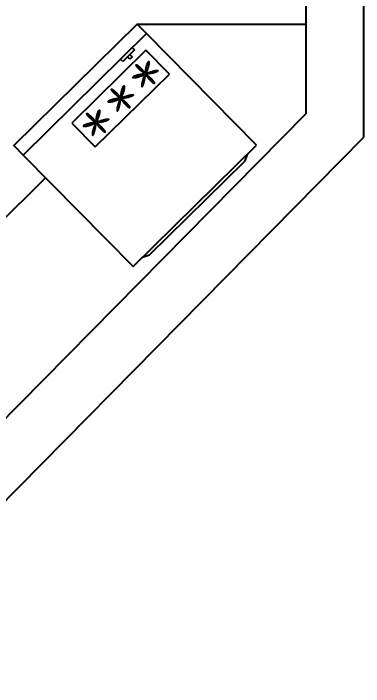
# Model space of a CAD drawing. Extents: x -357449 to -117302, y 127569 to 244935.
# Drawn here: x -337351 to -336139, y 171290 to 173622 of the extents above; entities that cross this region are included whole.
import ezdxf

# ---------------------------------------------------------------- set-up
doc = ezdxf.new("R2010")
doc.units = 0
doc.header["$MEASUREMENT"] = 0
doc.layers.get('0').update_dxf_attribs({"linetype": 'CONTINUOUS'})
doc.layers.get('DEFPOINTS').update_dxf_attribs({"linetype": 'CONTINUOUS'})
doc.layers.add('1', color=8, linetype='CONTINUOUS')
doc.layers.add('WALL', color=1, linetype='CONTINUOUS')
doc.layers.add('AXIS', color=3, linetype='CONTINUOUS', lineweight=9)
doc.styles.add('DIM_FONT', font='SIMPLEX.shx', dxfattribs={"width": 0.8})
doc.dimstyles.new('DIMN-200', dxfattribs={"dimtxt": 300, "dimasz": 1, "dimexe": 250, "dimexo": 0, "dimgap": 150, "dimtad": 1, "dimdec": 0, "dimdsep": 46, "dimtxsty": 'DIM_FONT', "dimblk": '_DIMX', "dimcen": 2.5, "dimclrd": 256, "dimclre": 256, "dimclrt": 4, "dimadec": 0, "dimazin": 0, "dimtfac": 1, "dimtdec": 0, "dimtix": 1, "dimtmove": 2, "dimatfit": 3, "dimldrblk": '_DIMX', "dimfxl": 0, "dimtolj": 1, "dimtzin": 0, "dimarcsym": 0})

# ---------------------------------------------------------------- blocks, each defined once
blk = doc.blocks.new('_DIMX')
blk.add_line((-150, 0), (150, 0))
at = {"const_width": 50}
blk.add_lwpolyline([(-70, -70), (70, 70)], dxfattribs=at)
blk = doc.blocks.new('*D843')
at = {"linetype": 'ByBlock'}
for p, q in [((-327270.3, 220512.9), (-329147.4, 218608)), ((-329041.4, 218714.2), (-315972, 205835.5)), ((-314199.5, 207632.8), (-316076.5, 205728))]:
    blk.add_line(p, q, dxfattribs=at)
at = {"layer": 'DEFPOINTS', "color": 0, "linetype": 'ByBlock'}
for p in [(-327270.3, 220512.9), (-314199.5, 207632.8), (-315971.3, 205834.8)]:
    blk.add_point(p, dxfattribs=at)
at = {"linetype": 'ByBlock'}
for p, rotation in [((-329042.1, 218714.9), 135.4212849045239), ((-315971.3, 205834.8), 315.4212849045239)]:
    blk.add_blockref('_DIMX', p, dxfattribs=dict(at, rotation=rotation))
at = {"color": 4, "linetype": 'ByBlock', "insert": (-322313.7, 212470.7), "char_height": 250, "attachment_point": 5, "rotation": 315.4213, "style": 'DIM_FONT'}
blk.add_mtext('\\A1;18351', dxfattribs=at)
blk = doc.blocks.new('A$C6F5F30C6')
for p, q in [((0, 553.8), (0, 11.5)), ((600, 553.8), (0, 553.8)), ((473.1, 542.3), (473.1, 553.8)), ((530.8, 542.3), (473.1, 542.3)), ((496.2, 530.8), (496.2, 542.3)), ((507.7, 542.3), (507.7, 530.8)), ((530.8, 553.8), (530.8, 542.3)), ((600, 11.5), (600, 553.8)), ((557.8, 514), (197.8, 514)), ((197.8, 514), (197.8, 398.4)), ((507.7, 530.8), (496.2, 530.8)), ((557.8, 398.4), (557.8, 514)), ((197.8, 398.4), (557.8, 398.4)), ((0, 11.5), (600, 11.5)), ((46.2, 11.5), (69.2, 0)), ((553.8, 11.5), (530.8, 0)), ((69.2, 0), (530.8, 0))]:
    blk.add_line(p, q)
blk.add_lwpolyline([(600, 600), (0, 600), (0, 553.8), (600, 553.8), (600, 600)])
for points in [[(258.3, 456.5), (258.3, 456.2), (258.2, 455.9), (258.1, 455.5), (258, 454.9), (257.9, 454.2), (257.7, 453.5), (257.6, 452.6), (257.4, 451.8), (257.3, 450.8), (257.1, 449.9), (256.9, 448.9), (256.8, 447.9), (256.6, 446.9), (256.5, 446), (256.4, 445), (256.3, 444.1), (256.1, 443.1), (256, 442.2), (256, 441.3), (255.9, 440.4), (255.8, 439.5), (255.7, 438.6), (255.7, 437.7), (255.6, 436.8), (255.6, 436), (255.5, 435.1), (255.5, 434.3), (255.5, 433.4), (255.4, 432.6), (255.4, 431.8), (255.4, 431), (255.4, 430.2), (255.4, 429.4), (255.4, 428.7), (255.4, 427.9), (255.5, 427.2), (255.5, 426.4), (255.5, 425.7), (255.5, 425), (255.6, 424.4), (255.6, 423.7), (255.7, 423), (255.7, 422.4), (255.8, 421.8), (255.8, 421.2), (255.9, 420.6), (256, 420), (256, 419.4), (256.1, 418.9), (256.2, 418.4), (256.3, 417.9), (256.4, 417.4), (256.4, 416.9), (256.5, 416.5), (256.6, 416), (256.7, 415.6), (256.8, 415.2), (256.9, 414.9), (257, 414.5), (257.1, 414.2), (257.2, 413.8), (257.3, 413.6), (257.4, 413.3), (257.5, 413), (257.6, 412.8), (257.7, 412.6), (257.8, 412.4), (257.9, 412.2), (258, 412.1), (258.1, 412), (258.2, 411.9), (258.3, 411.8), (258.4, 411.7), (258.5, 411.7), (258.6, 411.6), (258.7, 411.6), (258.8, 411.7), (258.9, 411.7), (259, 411.8), (259.1, 411.8), (259.2, 411.9), (259.3, 412), (259.4, 412.2), (259.4, 412.3), (259.5, 412.5), (259.6, 412.7), (259.7, 412.9), (259.8, 413.1), (259.9, 413.3), (260, 413.6), (260.1, 413.8), (260.1, 414.1), (260.2, 414.4), (260.3, 414.7), (260.4, 415.1), (260.4, 415.4), (260.5, 415.7), (260.6, 416.1), (260.7, 416.5), (260.7, 416.9), (260.8, 417.3), (260.8, 417.7), (260.9, 418.1), (261, 418.6), (261, 419), (261.1, 419.5), (261.1, 419.9), (261.2, 420.4), (261.2, 420.9), (261.2, 421.4), (261.3, 421.9), (261.3, 422.5), (261.3, 423), (261.4, 423.5), (261.4, 424.1), (261.4, 424.6), (261.4, 425.2), (261.4, 425.8), (261.4, 426.3), (261.5, 426.9), (261.5, 427.5), (261.5, 428.1), (261.5, 428.7), (261.4, 429.3), (261.4, 429.9), (261.4, 430.6), (261.4, 431.2), (261.4, 431.8), (261.3, 432.4), (261.3, 433.1), (261.3, 433.7), (261.2, 434.4), (261.2, 435), (261.1, 435.7), (261.1, 436.3), (261, 437), (261, 437.6), (260.9, 438.3), (260.8, 438.9), (260.8, 439.6), (260.7, 440.3), (260.6, 440.9), (260.6, 441.6), (260.5, 442.3), (260.4, 443), (260.3, 443.6), (260.2, 444.3), (260.1, 445), (260, 445.7), (259.9, 446.3), (259.8, 447), (259.7, 447.7), (259.6, 448.4), (259.5, 449), (259.4, 449.7), (259.3, 450.4), (259.2, 451.1), (259.1, 451.7), (259, 452.4), (258.9, 453), (258.9, 453.5), (258.8, 454.1), (258.7, 454.5), (258.6, 454.9), (258.6, 455.3), (258.5, 455.6), (258.5, 455.8), (258.5, 456), (258.4, 456.2), (258.4, 456.4), (257.5, 462.6), (257.4, 462.9), (257.3, 463.6), (257.2, 464.2), (257.1, 464.9), (257, 465.6), (256.9, 466.3), (256.8, 467), (256.7, 467.6), (256.6, 468.3), (256.6, 469), (256.5, 469.7), (256.4, 470.3), (256.3, 471), (256.2, 471.7), (256.1, 472.4), (256.1, 473), (256, 473.7), (255.9, 474.4), (255.9, 475), (255.8, 475.7), (255.7, 476.3), (255.7, 477), (255.6, 477.6), (255.6, 478.3), (255.5, 478.9), (255.5, 479.6), (255.5, 480.2), (255.4, 480.9), (255.4, 481.5), (255.4, 482.1), (255.4, 482.7), (255.3, 483.4), (255.3, 484), (255.3, 484.6), (255.3, 485.2), (255.3, 485.8), (255.3, 486.4), (255.3, 487), (255.3, 487.5), (255.3, 488.1), (255.4, 488.7), (255.4, 489.2), (255.4, 489.8), (255.4, 490.3), (255.5, 490.8), (255.5, 491.4), (255.5, 491.9), (255.6, 492.4), (255.6, 492.9), (255.7, 493.4), (255.7, 493.8), (255.8, 494.3), (255.8, 494.7), (255.9, 495.2), (255.9, 495.6), (256, 496), (256, 496.4), (256.1, 496.8), (256.2, 497.2), (256.2, 497.6), (256.3, 497.9), (256.4, 498.2), (256.5, 498.6), (256.5, 498.9), (256.6, 499.2), (256.7, 499.5), (256.8, 499.7), (256.9, 500), (257, 500.2), (257, 500.4), (257.1, 500.6), (257.2, 500.8), (257.3, 501), (257.4, 501.1), (257.5, 501.2), (257.6, 501.4), (257.7, 501.5), (257.8, 501.5), (257.9, 501.6), (258, 501.6), (258.1, 501.6), (258.2, 501.6), (258.3, 501.6), (258.4, 501.6), (258.5, 501.5), (258.6, 501.4), (258.7, 501.3), (258.8, 501.2), (258.9, 501.1), (259, 500.9), (259.1, 500.7), (259.2, 500.5), (259.3, 500.3), (259.4, 500), (259.5, 499.7), (259.6, 499.5), (259.7, 499.1), (259.8, 498.8), (259.9, 498.4), (260, 498.1), (260.1, 497.7), (260.2, 497.3), (260.2, 496.8), (260.3, 496.4), (260.4, 495.9), (260.5, 495.4), (260.6, 494.9), (260.7, 494.4), (260.7, 493.9), (260.8, 493.3), (260.9, 492.7), (260.9, 492.1), (261, 491.5), (261, 490.9), (261.1, 490.3), (261.1, 489.6), (261.2, 488.9), (261.2, 488.3), (261.3, 487.6), (261.3, 486.9), (261.3, 486.1), (261.3, 485.4), (261.3, 484.6), (261.4, 483.9), (261.4, 483.1), (261.4, 482.3), (261.3, 481.5), (261.3, 480.7), (261.3, 479.9), (261.3, 479), (261.2, 478.2), (261.2, 477.3), (261.2, 476.5), (261.1, 475.6), (261, 474.7), (261, 473.8), (260.9, 472.9), (260.8, 472), (260.7, 471.1), (260.6, 470.1), (260.5, 469.2), (260.4, 468.3), (260.3, 467.3), (260.1, 466.4), (260, 465.4), (259.8, 464.4), (259.7, 463.4), (259.5, 462.5), (259.3, 461.5), (259.2, 460.6), (259, 459.8), (258.9, 459.1), (258.7, 458.4), (258.6, 457.8), (258.6, 457.4), (258.5, 457.1), (258.4, 456.8), (258.4, 456.7), (258.4, 456.6), (258.4, 456.6)], [(378.3, 456.5), (378.3, 456.2), (378.2, 455.9), (378.1, 455.5), (378, 454.9), (377.9, 454.2), (377.7, 453.5), (377.6, 452.6), (377.4, 451.8), (377.3, 450.8), (377.1, 449.9), (376.9, 448.9), (376.8, 447.9), (376.6, 446.9), (376.5, 446), (376.4, 445), (376.3, 444.1), (376.1, 443.1), (376, 442.2), (376, 441.3), (375.9, 440.4), (375.8, 439.5), (375.7, 438.6), (375.7, 437.7), (375.6, 436.8), (375.6, 436), (375.5, 435.1), (375.5, 434.3), (375.5, 433.4), (375.4, 432.6), (375.4, 431.8), (375.4, 431), (375.4, 430.2), (375.4, 429.4), (375.4, 428.7), (375.4, 427.9), (375.5, 427.2), (375.5, 426.4), (375.5, 425.7), (375.5, 425), (375.6, 424.4), (375.6, 423.7), (375.7, 423), (375.7, 422.4), (375.8, 421.8), (375.8, 421.2), (375.9, 420.6), (376, 420), (376, 419.4), (376.1, 418.9), (376.2, 418.4), (376.3, 417.9), (376.4, 417.4), (376.4, 416.9), (376.5, 416.5), (376.6, 416), (376.7, 415.6), (376.8, 415.2), (376.9, 414.9), (377, 414.5), (377.1, 414.2), (377.2, 413.8), (377.3, 413.6), (377.4, 413.3), (377.5, 413), (377.6, 412.8), (377.7, 412.6), (377.8, 412.4), (377.9, 412.2), (378, 412.1), (378.1, 412), (378.2, 411.9), (378.3, 411.8), (378.4, 411.7), (378.5, 411.7), (378.6, 411.6), (378.7, 411.6), (378.8, 411.7), (378.9, 411.7), (379, 411.8), (379.1, 411.8), (379.2, 411.9), (379.3, 412), (379.4, 412.2), (379.4, 412.3), (379.5, 412.5), (379.6, 412.7), (379.7, 412.9), (379.8, 413.1), (379.9, 413.3), (380, 413.6), (380.1, 413.8), (380.1, 414.1), (380.2, 414.4), (380.3, 414.7), (380.4, 415.1), (380.4, 415.4), (380.5, 415.7), (380.6, 416.1), (380.7, 416.5), (380.7, 416.9), (380.8, 417.3), (380.8, 417.7), (380.9, 418.1), (381, 418.6), (381, 419), (381.1, 419.5), (381.1, 419.9), (381.2, 420.4), (381.2, 420.9), (381.2, 421.4), (381.3, 421.9), (381.3, 422.5), (381.3, 423), (381.4, 423.5), (381.4, 424.1), (381.4, 424.6), (381.4, 425.2), (381.4, 425.8), (381.4, 426.3), (381.5, 426.9), (381.5, 427.5), (381.5, 428.1), (381.5, 428.7), (381.4, 429.3), (381.4, 429.9), (381.4, 430.6), (381.4, 431.2), (381.4, 431.8), (381.3, 432.4), (381.3, 433.1), (381.3, 433.7), (381.2, 434.4), (381.2, 435), (381.1, 435.7), (381.1, 436.3), (381, 437), (381, 437.6), (380.9, 438.3), (380.8, 438.9), (380.8, 439.6), (380.7, 440.3), (380.6, 440.9), (380.6, 441.6), (380.5, 442.3), (380.4, 443), (380.3, 443.6), (380.2, 444.3), (380.1, 445), (380, 445.7), (379.9, 446.3), (379.8, 447), (379.7, 447.7), (379.6, 448.4), (379.5, 449), (379.4, 449.7), (379.3, 450.4), (379.2, 451.1), (379.1, 451.7), (379, 452.4), (378.9, 453), (378.9, 453.5), (378.8, 454.1), (378.7, 454.5), (378.6, 454.9), (378.6, 455.3), (378.5, 455.6), (378.5, 455.8), (378.5, 456), (378.4, 456.2), (378.4, 456.4), (377.5, 462.6), (377.4, 462.9), (377.3, 463.6), (377.2, 464.2), (377.1, 464.9), (377, 465.6), (376.9, 466.3), (376.8, 467), (376.7, 467.6), (376.6, 468.3), (376.6, 469), (376.5, 469.7), (376.4, 470.3), (376.3, 471), (376.2, 471.7), (376.1, 472.4), (376.1, 473), (376, 473.7), (375.9, 474.4), (375.9, 475), (375.8, 475.7), (375.7, 476.3), (375.7, 477), (375.6, 477.6), (375.6, 478.3), (375.5, 478.9), (375.5, 479.6), (375.5, 480.2), (375.4, 480.9), (375.4, 481.5), (375.4, 482.1), (375.4, 482.7), (375.3, 483.4), (375.3, 484), (375.3, 484.6), (375.3, 485.2), (375.3, 485.8), (375.3, 486.4), (375.3, 487), (375.3, 487.5), (375.3, 488.1), (375.4, 488.7), (375.4, 489.2), (375.4, 489.8), (375.4, 490.3), (375.5, 490.8), (375.5, 491.4), (375.5, 491.9), (375.6, 492.4), (375.6, 492.9), (375.7, 493.4), (375.7, 493.8), (375.8, 494.3), (375.8, 494.7), (375.9, 495.2), (375.9, 495.6), (376, 496), (376, 496.4), (376.1, 496.8), (376.2, 497.2), (376.2, 497.6), (376.3, 497.9), (376.4, 498.2), (376.5, 498.6), (376.5, 498.9), (376.6, 499.2), (376.7, 499.5), (376.8, 499.7), (376.9, 500), (377, 500.2), (377, 500.4), (377.1, 500.6), (377.2, 500.8), (377.3, 501), (377.4, 501.1), (377.5, 501.2), (377.6, 501.4), (377.7, 501.5), (377.8, 501.5), (377.9, 501.6), (378, 501.6), (378.1, 501.6), (378.2, 501.6), (378.3, 501.6), (378.4, 501.6), (378.5, 501.5), (378.6, 501.4), (378.7, 501.3), (378.8, 501.2), (378.9, 501.1), (379, 500.9), (379.1, 500.7), (379.2, 500.5), (379.3, 500.3), (379.4, 500), (379.5, 499.7), (379.6, 499.5), (379.7, 499.1), (379.8, 498.8), (379.9, 498.4), (380, 498.1), (380.1, 497.7), (380.2, 497.3), (380.2, 496.8), (380.3, 496.4), (380.4, 495.9), (380.5, 495.4), (380.6, 494.9), (380.7, 494.4), (380.7, 493.9), (380.8, 493.3), (380.9, 492.7), (380.9, 492.1), (381, 491.5), (381, 490.9), (381.1, 490.3), (381.1, 489.6), (381.2, 488.9), (381.2, 488.3), (381.3, 487.6), (381.3, 486.9), (381.3, 486.1), (381.3, 485.4), (381.3, 484.6), (381.4, 483.9), (381.4, 483.1), (381.4, 482.3), (381.3, 481.5), (381.3, 480.7), (381.3, 479.9), (381.3, 479), (381.2, 478.2), (381.2, 477.3), (381.2, 476.5), (381.1, 475.6), (381, 474.7), (381, 473.8), (380.9, 472.9), (380.8, 472), (380.7, 471.1), (380.6, 470.1), (380.5, 469.2), (380.4, 468.3), (380.3, 467.3), (380.1, 466.4), (380, 465.4), (379.8, 464.4), (379.7, 463.4), (379.5, 462.5), (379.3, 461.5), (379.2, 460.6), (379, 459.8), (378.9, 459.1), (378.7, 458.4), (378.6, 457.8), (378.6, 457.4), (378.5, 457.1), (378.4, 456.8), (378.4, 456.7), (378.4, 456.6), (378.4, 456.6)], [(498.3, 456.5), (498.3, 456.2), (498.2, 455.9), (498.1, 455.5), (498, 454.9), (497.9, 454.2), (497.7, 453.5), (497.6, 452.6), (497.4, 451.8), (497.3, 450.8), (497.1, 449.9), (496.9, 448.9), (496.8, 447.9), (496.6, 446.9), (496.5, 446), (496.4, 445), (496.3, 444.1), (496.1, 443.1), (496, 442.2), (496, 441.3), (495.9, 440.4), (495.8, 439.5), (495.7, 438.6), (495.7, 437.7), (495.6, 436.8), (495.6, 436), (495.5, 435.1), (495.5, 434.3), (495.5, 433.4), (495.4, 432.6), (495.4, 431.8), (495.4, 431), (495.4, 430.2), (495.4, 429.4), (495.4, 428.7), (495.4, 427.9), (495.5, 427.2), (495.5, 426.4), (495.5, 425.7), (495.5, 425), (495.6, 424.4), (495.6, 423.7), (495.7, 423), (495.7, 422.4), (495.8, 421.8), (495.8, 421.2), (495.9, 420.6), (496, 420), (496, 419.4), (496.1, 418.9), (496.2, 418.4), (496.3, 417.9), (496.4, 417.4), (496.4, 416.9), (496.5, 416.5), (496.6, 416), (496.7, 415.6), (496.8, 415.2), (496.9, 414.9), (497, 414.5), (497.1, 414.2), (497.2, 413.8), (497.3, 413.6), (497.4, 413.3), (497.5, 413), (497.6, 412.8), (497.7, 412.6), (497.8, 412.4), (497.9, 412.2), (498, 412.1), (498.1, 412), (498.2, 411.9), (498.3, 411.8), (498.4, 411.7), (498.5, 411.7), (498.6, 411.6), (498.7, 411.6), (498.8, 411.7), (498.9, 411.7), (499, 411.8), (499.1, 411.8), (499.2, 411.9), (499.3, 412), (499.4, 412.2), (499.4, 412.3), (499.5, 412.5), (499.6, 412.7), (499.7, 412.9), (499.8, 413.1), (499.9, 413.3), (500, 413.6), (500.1, 413.8), (500.1, 414.1), (500.2, 414.4), (500.3, 414.7), (500.4, 415.1), (500.4, 415.4), (500.5, 415.7), (500.6, 416.1), (500.7, 416.5), (500.7, 416.9), (500.8, 417.3), (500.8, 417.7), (500.9, 418.1), (501, 418.6), (501, 419), (501.1, 419.5), (501.1, 419.9), (501.2, 420.4), (501.2, 420.9), (501.2, 421.4), (501.3, 421.9), (501.3, 422.5), (501.3, 423), (501.4, 423.5), (501.4, 424.1), (501.4, 424.6), (501.4, 425.2), (501.4, 425.8), (501.4, 426.3), (501.5, 426.9), (501.5, 427.5), (501.5, 428.1), (501.5, 428.7), (501.4, 429.3), (501.4, 429.9), (501.4, 430.6), (501.4, 431.2), (501.4, 431.8), (501.3, 432.4), (501.3, 433.1), (501.3, 433.7), (501.2, 434.4), (501.2, 435), (501.1, 435.7), (501.1, 436.3), (501, 437), (501, 437.6), (500.9, 438.3), (500.8, 438.9), (500.8, 439.6), (500.7, 440.3), (500.6, 440.9), (500.6, 441.6), (500.5, 442.3), (500.4, 443), (500.3, 443.6), (500.2, 444.3), (500.1, 445), (500, 445.7), (499.9, 446.3), (499.8, 447), (499.7, 447.7), (499.6, 448.4), (499.5, 449), (499.4, 449.7), (499.3, 450.4), (499.2, 451.1), (499.1, 451.7), (499, 452.4), (498.9, 453), (498.9, 453.5), (498.8, 454.1), (498.7, 454.5), (498.6, 454.9), (498.6, 455.3), (498.5, 455.6), (498.5, 455.8), (498.5, 456), (498.4, 456.2), (498.4, 456.4), (497.5, 462.6), (497.4, 462.9), (497.3, 463.6), (497.2, 464.2), (497.1, 464.9), (497, 465.6), (496.9, 466.3), (496.8, 467), (496.7, 467.6), (496.6, 468.3), (496.6, 469), (496.5, 469.7), (496.4, 470.3), (496.3, 471), (496.2, 471.7), (496.1, 472.4), (496.1, 473), (496, 473.7), (495.9, 474.4), (495.9, 475), (495.8, 475.7), (495.7, 476.3), (495.7, 477), (495.6, 477.6), (495.6, 478.3), (495.5, 478.9), (495.5, 479.6), (495.5, 480.2), (495.4, 480.9), (495.4, 481.5), (495.4, 482.1), (495.4, 482.7), (495.3, 483.4), (495.3, 484), (495.3, 484.6), (495.3, 485.2), (495.3, 485.8), (495.3, 486.4), (495.3, 487), (495.3, 487.5), (495.3, 488.1), (495.4, 488.7), (495.4, 489.2), (495.4, 489.8), (495.4, 490.3), (495.5, 490.8), (495.5, 491.4), (495.5, 491.9), (495.6, 492.4), (495.6, 492.9), (495.7, 493.4), (495.7, 493.8), (495.8, 494.3), (495.8, 494.7), (495.9, 495.2), (495.9, 495.6), (496, 496), (496, 496.4), (496.1, 496.8), (496.2, 497.2), (496.2, 497.6), (496.3, 497.9), (496.4, 498.2), (496.5, 498.6), (496.5, 498.9), (496.6, 499.2), (496.7, 499.5), (496.8, 499.7), (496.9, 500), (497, 500.2), (497, 500.4), (497.1, 500.6), (497.2, 500.8), (497.3, 501), (497.4, 501.1), (497.5, 501.2), (497.6, 501.4), (497.7, 501.5), (497.8, 501.5), (497.9, 501.6), (498, 501.6), (498.1, 501.6), (498.2, 501.6), (498.3, 501.6), (498.4, 501.6), (498.5, 501.5), (498.6, 501.4), (498.7, 501.3), (498.8, 501.2), (498.9, 501.1), (499, 500.9), (499.1, 500.7), (499.2, 500.5), (499.3, 500.3), (499.4, 500), (499.5, 499.7), (499.6, 499.5), (499.7, 499.1), (499.8, 498.8), (499.9, 498.4), (500, 498.1), (500.1, 497.7), (500.2, 497.3), (500.2, 496.8), (500.3, 496.4), (500.4, 495.9), (500.5, 495.4), (500.6, 494.9), (500.7, 494.4), (500.7, 493.9), (500.8, 493.3), (500.9, 492.7), (500.9, 492.1), (501, 491.5), (501, 490.9), (501.1, 490.3), (501.1, 489.6), (501.2, 488.9), (501.2, 488.3), (501.3, 487.6), (501.3, 486.9), (501.3, 486.1), (501.3, 485.4), (501.3, 484.6), (501.4, 483.9), (501.4, 483.1), (501.4, 482.3), (501.3, 481.5), (501.3, 480.7), (501.3, 479.9), (501.3, 479), (501.2, 478.2), (501.2, 477.3), (501.2, 476.5), (501.1, 475.6), (501, 474.7), (501, 473.8), (500.9, 472.9), (500.8, 472), (500.7, 471.1), (500.6, 470.1), (500.5, 469.2), (500.4, 468.3), (500.3, 467.3), (500.1, 466.4), (500, 465.4), (499.8, 464.4), (499.7, 463.4), (499.5, 462.5), (499.3, 461.5), (499.2, 460.6), (499, 459.8), (498.9, 459.1), (498.7, 458.4), (498.6, 457.8), (498.6, 457.4), (498.5, 457.1), (498.4, 456.8), (498.4, 456.7), (498.4, 456.6), (498.4, 456.6)], [(258.2, 456.8), (258.1, 457), (257.8, 457.2), (257.5, 457.5), (257.1, 457.8), (256.5, 458.3), (256, 458.8), (255.3, 459.3), (254.6, 459.9), (253.9, 460.5), (253.1, 461.2), (252.4, 461.8), (251.6, 462.4), (250.8, 463), (250.1, 463.6), (249.3, 464.2), (248.6, 464.8), (247.8, 465.3), (247.1, 465.9), (246.3, 466.4), (245.6, 467), (244.8, 467.5), (244.1, 468), (243.3, 468.5), (242.6, 469), (241.9, 469.4), (241.2, 469.9), (240.4, 470.4), (239.7, 470.8), (239, 471.2), (238.3, 471.6), (237.6, 472.1), (237, 472.4), (236.3, 472.8), (235.6, 473.2), (235, 473.6), (234.3, 473.9), (233.7, 474.3), (233, 474.6), (232.4, 474.9), (231.8, 475.2), (231.2, 475.5), (230.6, 475.8), (230, 476.1), (229.5, 476.3), (228.9, 476.6), (228.4, 476.8), (227.9, 477.1), (227.3, 477.3), (226.8, 477.5), (226.3, 477.7), (225.9, 477.9), (225.4, 478), (224.9, 478.2), (224.5, 478.4), (224.1, 478.5), (223.7, 478.6), (223.3, 478.7), (222.9, 478.8), (222.6, 478.9), (222.2, 479), (221.9, 479.1), (221.6, 479.2), (221.3, 479.2), (221.1, 479.2), (220.8, 479.3), (220.6, 479.3), (220.4, 479.3), (220.2, 479.3), (220, 479.3), (219.8, 479.3), (219.7, 479.2), (219.6, 479.2), (219.5, 479.1), (219.4, 479.1), (219.3, 479), (219.3, 478.9), (219.2, 478.8), (219.2, 478.7), (219.2, 478.6), (219.2, 478.5), (219.3, 478.3), (219.3, 478.2), (219.4, 478), (219.5, 477.9), (219.6, 477.7), (219.7, 477.6), (219.8, 477.4), (220, 477.2), (220.1, 477), (220.3, 476.8), (220.5, 476.6), (220.7, 476.4), (220.9, 476.2), (221.1, 476), (221.4, 475.7), (221.6, 475.5), (221.9, 475.3), (222.2, 475), (222.5, 474.8), (222.8, 474.5), (223.1, 474.3), (223.4, 474), (223.8, 473.7), (224.1, 473.5), (224.5, 473.2), (224.8, 472.9), (225.2, 472.6), (225.6, 472.4), (226, 472.1), (226.4, 471.8), (226.9, 471.5), (227.3, 471.2), (227.8, 470.9), (228.2, 470.6), (228.7, 470.3), (229.1, 470), (229.6, 469.7), (230.1, 469.4), (230.6, 469.2), (231.1, 468.9), (231.6, 468.6), (232.1, 468.3), (232.7, 468), (233.2, 467.7), (233.7, 467.4), (234.3, 467.1), (234.8, 466.8), (235.4, 466.5), (235.9, 466.2), (236.5, 465.9), (237.1, 465.6), (237.6, 465.3), (238.2, 465), (238.8, 464.8), (239.4, 464.5), (240, 464.2), (240.6, 463.9), (241.2, 463.6), (241.8, 463.4), (242.4, 463.1), (243, 462.8), (243.7, 462.6), (244.3, 462.3), (244.9, 462), (245.5, 461.8), (246.1, 461.5), (246.8, 461.2), (247.4, 461), (248, 460.7), (248.7, 460.5), (249.3, 460.2), (249.9, 460), (250.6, 459.7), (251.2, 459.4), (251.9, 459.2), (252.5, 458.9), (253.1, 458.7), (253.8, 458.4), (254.3, 458.2), (254.9, 458), (255.5, 457.8), (255.9, 457.6), (256.4, 457.4), (256.8, 457.3), (257.1, 457.1), (257.4, 457), (257.6, 456.9), (257.8, 456.9), (258, 456.8), (258.1, 456.8), (264, 454.5), (264.3, 454.4), (264.9, 454.1), (265.5, 453.9), (266.2, 453.6), (266.8, 453.3), (267.5, 453.1), (268.1, 452.8), (268.7, 452.6), (269.4, 452.3), (270, 452.1), (270.6, 451.8), (271.2, 451.5), (271.9, 451.3), (272.5, 451), (273.1, 450.7), (273.7, 450.5), (274.3, 450.2), (275, 449.9), (275.6, 449.7), (276.2, 449.4), (276.8, 449.1), (277.4, 448.8), (277.9, 448.5), (278.5, 448.3), (279.1, 448), (279.7, 447.7), (280.3, 447.4), (280.8, 447.1), (281.4, 446.8), (282, 446.5), (282.5, 446.2), (283, 445.9), (283.6, 445.6), (284.1, 445.3), (284.6, 445), (285.2, 444.7), (285.7, 444.4), (286.2, 444.1), (286.7, 443.8), (287.1, 443.6), (287.6, 443.3), (288.1, 443), (288.6, 442.7), (289, 442.4), (289.5, 442.1), (289.9, 441.8), (290.3, 441.5), (290.7, 441.2), (291.1, 440.9), (291.5, 440.7), (291.9, 440.4), (292.3, 440.1), (292.7, 439.8), (293, 439.6), (293.3, 439.3), (293.7, 439), (294, 438.8), (294.3, 438.5), (294.6, 438.3), (294.9, 438), (295.1, 437.8), (295.4, 437.6), (295.6, 437.3), (295.9, 437.1), (296.1, 436.9), (296.3, 436.7), (296.5, 436.5), (296.7, 436.3), (296.8, 436.1), (297, 435.9), (297.1, 435.7), (297.2, 435.6), (297.3, 435.4), (297.4, 435.3), (297.4, 435.1), (297.5, 435), (297.5, 434.8), (297.6, 434.7), (297.6, 434.6), (297.5, 434.5), (297.5, 434.4), (297.5, 434.3), (297.4, 434.2), (297.3, 434.2), (297.2, 434.1), (297.1, 434.1), (296.9, 434), (296.8, 434), (296.6, 434), (296.4, 434), (296.2, 434), (296, 434), (295.7, 434), (295.4, 434.1), (295.2, 434.1), (294.8, 434.2), (294.5, 434.3), (294.2, 434.4), (293.8, 434.5), (293.5, 434.6), (293.1, 434.7), (292.7, 434.8), (292.3, 434.9), (291.8, 435.1), (291.4, 435.3), (290.9, 435.4), (290.4, 435.6), (289.9, 435.8), (289.4, 436), (288.9, 436.2), (288.4, 436.5), (287.8, 436.7), (287.3, 437), (286.7, 437.2), (286.1, 437.5), (285.5, 437.8), (284.9, 438.1), (284.3, 438.4), (283.7, 438.7), (283.1, 439), (282.4, 439.4), (281.8, 439.7), (281.1, 440.1), (280.5, 440.5), (279.8, 440.9), (279.1, 441.2), (278.4, 441.7), (277.7, 442.1), (277, 442.5), (276.3, 442.9), (275.6, 443.4), (274.9, 443.9), (274.2, 444.3), (273.4, 444.8), (272.7, 445.3), (272, 445.8), (271.2, 446.3), (270.5, 446.9), (269.7, 447.4), (269, 448), (268.2, 448.5), (267.4, 449.1), (266.7, 449.7), (265.9, 450.3), (265.2, 450.9), (264.4, 451.5), (263.6, 452.1), (262.9, 452.8), (262.1, 453.4), (261.4, 454), (260.8, 454.5), (260.2, 455), (259.7, 455.5), (259.3, 455.8), (258.9, 456.1), (258.7, 456.3), (258.5, 456.5), (258.4, 456.6), (258.4, 456.6), (258.3, 456.7)], [(258.2, 456.6), (258, 456.5), (257.7, 456.4), (257.2, 456.3), (256.7, 456.1), (256.1, 455.9), (255.3, 455.6), (254.5, 455.3), (253.7, 455), (252.8, 454.7), (251.8, 454.4), (250.9, 454), (250, 453.7), (249.1, 453.3), (248.2, 452.9), (247.3, 452.6), (246.4, 452.2), (245.6, 451.8), (244.7, 451.5), (243.9, 451.1), (243, 450.7), (242.2, 450.3), (241.4, 449.9), (240.6, 449.5), (239.8, 449.1), (239.1, 448.8), (238.3, 448.4), (237.5, 448), (236.8, 447.6), (236.1, 447.2), (235.4, 446.8), (234.7, 446.4), (234, 446), (233.3, 445.6), (232.7, 445.2), (232, 444.8), (231.4, 444.4), (230.8, 444.1), (230.2, 443.7), (229.6, 443.3), (229, 442.9), (228.5, 442.6), (227.9, 442.2), (227.4, 441.8), (226.9, 441.5), (226.4, 441.1), (225.9, 440.8), (225.4, 440.4), (225, 440.1), (224.6, 439.7), (224.1, 439.4), (223.7, 439.1), (223.4, 438.8), (223, 438.5), (222.7, 438.2), (222.3, 437.9), (222, 437.6), (221.7, 437.3), (221.4, 437), (221.2, 436.8), (220.9, 436.5), (220.7, 436.3), (220.5, 436.1), (220.3, 435.8), (220.1, 435.6), (220, 435.4), (219.9, 435.2), (219.8, 435), (219.7, 434.9), (219.6, 434.7), (219.5, 434.6), (219.5, 434.4), (219.5, 434.3), (219.5, 434.2), (219.5, 434.1), (219.5, 434), (219.6, 433.9), (219.6, 433.8), (219.7, 433.7), (219.8, 433.7), (219.9, 433.6), (220.1, 433.6), (220.2, 433.6), (220.4, 433.6), (220.5, 433.6), (220.7, 433.6), (220.9, 433.6), (221.1, 433.6), (221.4, 433.6), (221.6, 433.7), (221.9, 433.7), (222.2, 433.8), (222.4, 433.9), (222.7, 433.9), (223, 434), (223.4, 434.1), (223.7, 434.2), (224, 434.3), (224.4, 434.5), (224.7, 434.6), (225.1, 434.7), (225.5, 434.9), (225.9, 435), (226.3, 435.2), (226.7, 435.4), (227.1, 435.6), (227.5, 435.7), (228, 435.9), (228.4, 436.1), (228.8, 436.3), (229.3, 436.6), (229.8, 436.8), (230.2, 437), (230.7, 437.3), (231.2, 437.5), (231.7, 437.8), (232.2, 438), (232.7, 438.3), (233.2, 438.6), (233.7, 438.8), (234.2, 439.1), (234.7, 439.4), (235.2, 439.7), (235.7, 440), (236.2, 440.3), (236.8, 440.7), (237.3, 441), (237.8, 441.3), (238.4, 441.6), (238.9, 442), (239.4, 442.3), (240, 442.7), (240.5, 443), (241, 443.4), (241.6, 443.8), (242.1, 444.1), (242.7, 444.5), (243.2, 444.9), (243.7, 445.3), (244.3, 445.7), (244.8, 446.1), (245.4, 446.4), (245.9, 446.8), (246.4, 447.2), (247, 447.7), (247.5, 448.1), (248.1, 448.5), (248.6, 448.9), (249.1, 449.3), (249.7, 449.7), (250.2, 450.1), (250.8, 450.6), (251.3, 451), (251.8, 451.4), (252.4, 451.8), (252.9, 452.3), (253.5, 452.7), (254, 453.1), (254.5, 453.5), (255, 453.9), (255.5, 454.3), (255.9, 454.7), (256.3, 455), (256.7, 455.3), (257, 455.6), (257.3, 455.8), (257.5, 456), (257.7, 456.1), (257.9, 456.3), (258, 456.4), (258.1, 456.5), (263.1, 460.4), (263.3, 460.6), (263.8, 461), (264.4, 461.5), (264.9, 461.9), (265.5, 462.3), (266, 462.7), (266.5, 463.2), (267.1, 463.6), (267.6, 464), (268.2, 464.4), (268.7, 464.8), (269.2, 465.2), (269.8, 465.6), (270.3, 466), (270.9, 466.5), (271.4, 466.9), (271.9, 467.2), (272.5, 467.6), (273, 468), (273.6, 468.4), (274.1, 468.8), (274.6, 469.2), (275.2, 469.5), (275.7, 469.9), (276.3, 470.3), (276.8, 470.6), (277.3, 471), (277.9, 471.3), (278.4, 471.7), (278.9, 472), (279.5, 472.3), (280, 472.6), (280.5, 473), (281, 473.3), (281.6, 473.6), (282.1, 473.9), (282.6, 474.2), (283.1, 474.5), (283.6, 474.7), (284.1, 475), (284.6, 475.3), (285.1, 475.5), (285.6, 475.8), (286.1, 476), (286.5, 476.3), (287, 476.5), (287.5, 476.7), (287.9, 476.9), (288.4, 477.2), (288.8, 477.4), (289.2, 477.6), (289.7, 477.7), (290.1, 477.9), (290.5, 478.1), (290.9, 478.3), (291.3, 478.4), (291.7, 478.6), (292, 478.7), (292.4, 478.8), (292.7, 479), (293.1, 479.1), (293.4, 479.2), (293.7, 479.3), (294, 479.4), (294.3, 479.4), (294.6, 479.5), (294.9, 479.6), (295.1, 479.6), (295.4, 479.7), (295.6, 479.7), (295.8, 479.7), (296, 479.7), (296.2, 479.7), (296.4, 479.7), (296.6, 479.7), (296.7, 479.7), (296.8, 479.7), (297, 479.6), (297.1, 479.6), (297.1, 479.5), (297.2, 479.4), (297.3, 479.3), (297.3, 479.2), (297.3, 479.1), (297.3, 479), (297.3, 478.9), (297.2, 478.7), (297.2, 478.6), (297.1, 478.4), (297, 478.3), (296.9, 478.1), (296.8, 477.9), (296.6, 477.7), (296.4, 477.5), (296.3, 477.2), (296.1, 477), (295.8, 476.8), (295.6, 476.5), (295.3, 476.3), (295.1, 476), (294.8, 475.7), (294.4, 475.4), (294.1, 475.1), (293.8, 474.8), (293.4, 474.5), (293, 474.2), (292.6, 473.9), (292.2, 473.6), (291.8, 473.2), (291.3, 472.9), (290.9, 472.5), (290.4, 472.2), (289.9, 471.8), (289.4, 471.5), (288.8, 471.1), (288.3, 470.7), (287.7, 470.4), (287.2, 470), (286.6, 469.6), (286, 469.2), (285.4, 468.9), (284.7, 468.5), (284.1, 468.1), (283.4, 467.7), (282.8, 467.3), (282.1, 466.9), (281.4, 466.5), (280.7, 466.1), (280, 465.7), (279.2, 465.3), (278.5, 464.9), (277.7, 464.5), (276.9, 464.2), (276.2, 463.8), (275.4, 463.4), (274.5, 463), (273.7, 462.6), (272.9, 462.2), (272, 461.8), (271.2, 461.5), (270.3, 461.1), (269.5, 460.7), (268.6, 460.4), (267.7, 460), (266.8, 459.6), (265.8, 459.3), (264.9, 458.9), (264, 458.6), (263.1, 458.3), (262.2, 458), (261.4, 457.7), (260.7, 457.4), (260.1, 457.2), (259.5, 457), (259.1, 456.9), (258.8, 456.8), (258.6, 456.7), (258.4, 456.7), (258.4, 456.6), (258.3, 456.6)], [(378.2, 456.8), (378.1, 457), (377.8, 457.2), (377.5, 457.5), (377.1, 457.8), (376.5, 458.3), (376, 458.8), (375.3, 459.3), (374.6, 459.9), (373.9, 460.5), (373.1, 461.2), (372.4, 461.8), (371.6, 462.4), (370.8, 463), (370.1, 463.6), (369.3, 464.2), (368.6, 464.8), (367.8, 465.3), (367.1, 465.9), (366.3, 466.4), (365.6, 467), (364.8, 467.5), (364.1, 468), (363.3, 468.5), (362.6, 469), (361.9, 469.4), (361.2, 469.9), (360.4, 470.4), (359.7, 470.8), (359, 471.2), (358.3, 471.6), (357.6, 472.1), (357, 472.4), (356.3, 472.8), (355.6, 473.2), (355, 473.6), (354.3, 473.9), (353.7, 474.3), (353, 474.6), (352.4, 474.9), (351.8, 475.2), (351.2, 475.5), (350.6, 475.8), (350, 476.1), (349.5, 476.3), (348.9, 476.6), (348.4, 476.8), (347.9, 477.1), (347.3, 477.3), (346.8, 477.5), (346.3, 477.7), (345.9, 477.9), (345.4, 478), (344.9, 478.2), (344.5, 478.4), (344.1, 478.5), (343.7, 478.6), (343.3, 478.7), (342.9, 478.8), (342.6, 478.9), (342.2, 479), (341.9, 479.1), (341.6, 479.2), (341.3, 479.2), (341.1, 479.2), (340.8, 479.3), (340.6, 479.3), (340.4, 479.3), (340.2, 479.3), (340, 479.3), (339.8, 479.3), (339.7, 479.2), (339.6, 479.2), (339.5, 479.1), (339.4, 479.1), (339.3, 479), (339.3, 478.9), (339.2, 478.8), (339.2, 478.7), (339.2, 478.6), (339.2, 478.5), (339.3, 478.3), (339.3, 478.2), (339.4, 478), (339.5, 477.9), (339.6, 477.7), (339.7, 477.6), (339.8, 477.4), (340, 477.2), (340.1, 477), (340.3, 476.8), (340.5, 476.6), (340.7, 476.4), (340.9, 476.2), (341.1, 476), (341.4, 475.7), (341.6, 475.5), (341.9, 475.3), (342.2, 475), (342.5, 474.8), (342.8, 474.5), (343.1, 474.3), (343.4, 474), (343.8, 473.7), (344.1, 473.5), (344.5, 473.2), (344.8, 472.9), (345.2, 472.6), (345.6, 472.4), (346, 472.1), (346.4, 471.8), (346.9, 471.5), (347.3, 471.2), (347.8, 470.9), (348.2, 470.6), (348.7, 470.3), (349.1, 470), (349.6, 469.7), (350.1, 469.4), (350.6, 469.2), (351.1, 468.9), (351.6, 468.6), (352.1, 468.3), (352.7, 468), (353.2, 467.7), (353.7, 467.4), (354.3, 467.1), (354.8, 466.8), (355.4, 466.5), (355.9, 466.2), (356.5, 465.9), (357.1, 465.6), (357.6, 465.3), (358.2, 465), (358.8, 464.8), (359.4, 464.5), (360, 464.2), (360.6, 463.9), (361.2, 463.6), (361.8, 463.4), (362.4, 463.1), (363, 462.8), (363.7, 462.6), (364.3, 462.3), (364.9, 462), (365.5, 461.8), (366.1, 461.5), (366.8, 461.2), (367.4, 461), (368, 460.7), (368.7, 460.5), (369.3, 460.2), (369.9, 460), (370.6, 459.7), (371.2, 459.4), (371.9, 459.2), (372.5, 458.9), (373.1, 458.7), (373.8, 458.4), (374.3, 458.2), (374.9, 458), (375.5, 457.8), (375.9, 457.6), (376.4, 457.4), (376.8, 457.3), (377.1, 457.1), (377.4, 457), (377.6, 456.9), (377.8, 456.9), (378, 456.8), (378.1, 456.8), (384, 454.5), (384.3, 454.4), (384.9, 454.1), (385.5, 453.9), (386.2, 453.6), (386.8, 453.3), (387.5, 453.1), (388.1, 452.8), (388.7, 452.6), (389.4, 452.3), (390, 452.1), (390.6, 451.8), (391.2, 451.5), (391.9, 451.3), (392.5, 451), (393.1, 450.7), (393.7, 450.5), (394.3, 450.2), (395, 449.9), (395.6, 449.7), (396.2, 449.4), (396.8, 449.1), (397.4, 448.8), (397.9, 448.5), (398.5, 448.3), (399.1, 448), (399.7, 447.7), (400.3, 447.4), (400.8, 447.1), (401.4, 446.8), (402, 446.5), (402.5, 446.2), (403, 445.9), (403.6, 445.6), (404.1, 445.3), (404.6, 445), (405.2, 444.7), (405.7, 444.4), (406.2, 444.1), (406.7, 443.8), (407.1, 443.6), (407.6, 443.3), (408.1, 443), (408.6, 442.7), (409, 442.4), (409.5, 442.1), (409.9, 441.8), (410.3, 441.5), (410.7, 441.2), (411.1, 440.9), (411.5, 440.7), (411.9, 440.4), (412.3, 440.1), (412.7, 439.8), (413, 439.6), (413.3, 439.3), (413.7, 439), (414, 438.8), (414.3, 438.5), (414.6, 438.3), (414.9, 438), (415.1, 437.8), (415.4, 437.6), (415.6, 437.3), (415.9, 437.1), (416.1, 436.9), (416.3, 436.7), (416.5, 436.5), (416.7, 436.3), (416.8, 436.1), (417, 435.9), (417.1, 435.7), (417.2, 435.6), (417.3, 435.4), (417.4, 435.3), (417.4, 435.1), (417.5, 435), (417.5, 434.8), (417.6, 434.7), (417.6, 434.6), (417.5, 434.5), (417.5, 434.4), (417.5, 434.3), (417.4, 434.2), (417.3, 434.2), (417.2, 434.1), (417.1, 434.1), (416.9, 434), (416.8, 434), (416.6, 434), (416.4, 434), (416.2, 434), (416, 434), (415.7, 434), (415.4, 434.1), (415.2, 434.1), (414.8, 434.2), (414.5, 434.3), (414.2, 434.4), (413.8, 434.5), (413.5, 434.6), (413.1, 434.7), (412.7, 434.8), (412.3, 434.9), (411.8, 435.1), (411.4, 435.3), (410.9, 435.4), (410.4, 435.6), (409.9, 435.8), (409.4, 436), (408.9, 436.2), (408.4, 436.5), (407.8, 436.7), (407.3, 437), (406.7, 437.2), (406.1, 437.5), (405.5, 437.8), (404.9, 438.1), (404.3, 438.4), (403.7, 438.7), (403.1, 439), (402.4, 439.4), (401.8, 439.7), (401.1, 440.1), (400.5, 440.5), (399.8, 440.9), (399.1, 441.2), (398.4, 441.7), (397.7, 442.1), (397, 442.5), (396.3, 442.9), (395.6, 443.4), (394.9, 443.9), (394.2, 444.3), (393.4, 444.8), (392.7, 445.3), (392, 445.8), (391.2, 446.3), (390.5, 446.9), (389.7, 447.4), (389, 448), (388.2, 448.5), (387.4, 449.1), (386.7, 449.7), (385.9, 450.3), (385.2, 450.9), (384.4, 451.5), (383.6, 452.1), (382.9, 452.8), (382.1, 453.4), (381.4, 454), (380.8, 454.5), (380.2, 455), (379.7, 455.5), (379.3, 455.8), (378.9, 456.1), (378.7, 456.3), (378.5, 456.5), (378.4, 456.6), (378.4, 456.6), (378.3, 456.7)], [(378.2, 456.6), (378, 456.5), (377.7, 456.4), (377.2, 456.3), (376.7, 456.1), (376.1, 455.9), (375.3, 455.6), (374.5, 455.3), (373.7, 455), (372.8, 454.7), (371.8, 454.4), (370.9, 454), (370, 453.7), (369.1, 453.3), (368.2, 452.9), (367.3, 452.6), (366.4, 452.2), (365.6, 451.8), (364.7, 451.5), (363.9, 451.1), (363, 450.7), (362.2, 450.3), (361.4, 449.9), (360.6, 449.5), (359.8, 449.1), (359.1, 448.8), (358.3, 448.4), (357.5, 448), (356.8, 447.6), (356.1, 447.2), (355.4, 446.8), (354.7, 446.4), (354, 446), (353.3, 445.6), (352.7, 445.2), (352, 444.8), (351.4, 444.4), (350.8, 444.1), (350.2, 443.7), (349.6, 443.3), (349, 442.9), (348.5, 442.6), (347.9, 442.2), (347.4, 441.8), (346.9, 441.5), (346.4, 441.1), (345.9, 440.8), (345.4, 440.4), (345, 440.1), (344.6, 439.7), (344.1, 439.4), (343.7, 439.1), (343.4, 438.8), (343, 438.5), (342.7, 438.2), (342.3, 437.9), (342, 437.6), (341.7, 437.3), (341.4, 437), (341.2, 436.8), (340.9, 436.5), (340.7, 436.3), (340.5, 436.1), (340.3, 435.8), (340.1, 435.6), (340, 435.4), (339.9, 435.2), (339.8, 435), (339.7, 434.9), (339.6, 434.7), (339.5, 434.6), (339.5, 434.4), (339.5, 434.3), (339.5, 434.2), (339.5, 434.1), (339.5, 434), (339.6, 433.9), (339.6, 433.8), (339.7, 433.7), (339.8, 433.7), (339.9, 433.6), (340.1, 433.6), (340.2, 433.6), (340.4, 433.6), (340.5, 433.6), (340.7, 433.6), (340.9, 433.6), (341.1, 433.6), (341.4, 433.6), (341.6, 433.7), (341.9, 433.7), (342.2, 433.8), (342.4, 433.9), (342.7, 433.9), (343, 434), (343.4, 434.1), (343.7, 434.2), (344, 434.3), (344.4, 434.5), (344.7, 434.6), (345.1, 434.7), (345.5, 434.9), (345.9, 435), (346.3, 435.2), (346.7, 435.4), (347.1, 435.6), (347.5, 435.7), (348, 435.9), (348.4, 436.1), (348.8, 436.3), (349.3, 436.6), (349.8, 436.8), (350.2, 437), (350.7, 437.3), (351.2, 437.5), (351.7, 437.8), (352.2, 438), (352.7, 438.3), (353.2, 438.6), (353.7, 438.8), (354.2, 439.1), (354.7, 439.4), (355.2, 439.7), (355.7, 440), (356.2, 440.3), (356.8, 440.7), (357.3, 441), (357.8, 441.3), (358.4, 441.6), (358.9, 442), (359.4, 442.3), (360, 442.7), (360.5, 443), (361, 443.4), (361.6, 443.8), (362.1, 444.1), (362.7, 444.5), (363.2, 444.9), (363.7, 445.3), (364.3, 445.7), (364.8, 446.1), (365.4, 446.4), (365.9, 446.8), (366.4, 447.2), (367, 447.7), (367.5, 448.1), (368.1, 448.5), (368.6, 448.9), (369.1, 449.3), (369.7, 449.7), (370.2, 450.1), (370.8, 450.6), (371.3, 451), (371.8, 451.4), (372.4, 451.8), (372.9, 452.3), (373.5, 452.7), (374, 453.1), (374.5, 453.5), (375, 453.9), (375.5, 454.3), (375.9, 454.7), (376.3, 455), (376.7, 455.3), (377, 455.6), (377.3, 455.8), (377.5, 456), (377.7, 456.1), (377.9, 456.3), (378, 456.4), (378.1, 456.5), (383.1, 460.4), (383.3, 460.6), (383.8, 461), (384.4, 461.5), (384.9, 461.9), (385.5, 462.3), (386, 462.7), (386.5, 463.2), (387.1, 463.6), (387.6, 464), (388.2, 464.4), (388.7, 464.8), (389.2, 465.2), (389.8, 465.6), (390.3, 466), (390.9, 466.5), (391.4, 466.9), (391.9, 467.2), (392.5, 467.6), (393, 468), (393.6, 468.4), (394.1, 468.8), (394.6, 469.2), (395.2, 469.5), (395.7, 469.9), (396.3, 470.3), (396.8, 470.6), (397.3, 471), (397.9, 471.3), (398.4, 471.7), (398.9, 472), (399.5, 472.3), (400, 472.6), (400.5, 473), (401, 473.3), (401.6, 473.6), (402.1, 473.9), (402.6, 474.2), (403.1, 474.5), (403.6, 474.7), (404.1, 475), (404.6, 475.3), (405.1, 475.5), (405.6, 475.8), (406.1, 476), (406.5, 476.3), (407, 476.5), (407.5, 476.7), (407.9, 476.9), (408.4, 477.2), (408.8, 477.4), (409.2, 477.6), (409.7, 477.7), (410.1, 477.9), (410.5, 478.1), (410.9, 478.3), (411.3, 478.4), (411.7, 478.6), (412, 478.7), (412.4, 478.8), (412.7, 479), (413.1, 479.1), (413.4, 479.2), (413.7, 479.3), (414, 479.4), (414.3, 479.4), (414.6, 479.5), (414.9, 479.6), (415.1, 479.6), (415.4, 479.7), (415.6, 479.7), (415.8, 479.7), (416, 479.7), (416.2, 479.7), (416.4, 479.7), (416.6, 479.7), (416.7, 479.7), (416.8, 479.7), (417, 479.6), (417.1, 479.6), (417.1, 479.5), (417.2, 479.4), (417.3, 479.3), (417.3, 479.2), (417.3, 479.1), (417.3, 479), (417.3, 478.9), (417.2, 478.7), (417.2, 478.6), (417.1, 478.4), (417, 478.3), (416.9, 478.1), (416.8, 477.9), (416.6, 477.7), (416.4, 477.5), (416.3, 477.2), (416.1, 477), (415.8, 476.8), (415.6, 476.5), (415.3, 476.3), (415.1, 476), (414.8, 475.7), (414.4, 475.4), (414.1, 475.1), (413.8, 474.8), (413.4, 474.5), (413, 474.2), (412.6, 473.9), (412.2, 473.6), (411.8, 473.2), (411.3, 472.9), (410.9, 472.5), (410.4, 472.2), (409.9, 471.8), (409.4, 471.5), (408.8, 471.1), (408.3, 470.7), (407.7, 470.4), (407.2, 470), (406.6, 469.6), (406, 469.2), (405.4, 468.9), (404.7, 468.5), (404.1, 468.1), (403.4, 467.7), (402.8, 467.3), (402.1, 466.9), (401.4, 466.5), (400.7, 466.1), (400, 465.7), (399.2, 465.3), (398.5, 464.9), (397.7, 464.5), (396.9, 464.2), (396.2, 463.8), (395.4, 463.4), (394.5, 463), (393.7, 462.6), (392.9, 462.2), (392, 461.8), (391.2, 461.5), (390.3, 461.1), (389.5, 460.7), (388.6, 460.4), (387.7, 460), (386.8, 459.6), (385.8, 459.3), (384.9, 458.9), (384, 458.6), (383.1, 458.3), (382.2, 458), (381.4, 457.7), (380.7, 457.4), (380.1, 457.2), (379.5, 457), (379.1, 456.9), (378.8, 456.8), (378.6, 456.7), (378.4, 456.7), (378.4, 456.6), (378.3, 456.6)], [(498.2, 456.8), (498.1, 457), (497.8, 457.2), (497.5, 457.5), (497.1, 457.8), (496.5, 458.3), (496, 458.8), (495.3, 459.3), (494.6, 459.9), (493.9, 460.5), (493.1, 461.2), (492.4, 461.8), (491.6, 462.4), (490.8, 463), (490.1, 463.6), (489.3, 464.2), (488.6, 464.8), (487.8, 465.3), (487.1, 465.9), (486.3, 466.4), (485.6, 467), (484.8, 467.5), (484.1, 468), (483.3, 468.5), (482.6, 469), (481.9, 469.4), (481.2, 469.9), (480.4, 470.4), (479.7, 470.8), (479, 471.2), (478.3, 471.6), (477.6, 472.1), (477, 472.4), (476.3, 472.8), (475.6, 473.2), (475, 473.6), (474.3, 473.9), (473.7, 474.3), (473, 474.6), (472.4, 474.9), (471.8, 475.2), (471.2, 475.5), (470.6, 475.8), (470, 476.1), (469.5, 476.3), (468.9, 476.6), (468.4, 476.8), (467.9, 477.1), (467.3, 477.3), (466.8, 477.5), (466.3, 477.7), (465.9, 477.9), (465.4, 478), (464.9, 478.2), (464.5, 478.4), (464.1, 478.5), (463.7, 478.6), (463.3, 478.7), (462.9, 478.8), (462.6, 478.9), (462.2, 479), (461.9, 479.1), (461.6, 479.2), (461.3, 479.2), (461.1, 479.2), (460.8, 479.3), (460.6, 479.3), (460.4, 479.3), (460.2, 479.3), (460, 479.3), (459.8, 479.3), (459.7, 479.2), (459.6, 479.2), (459.5, 479.1), (459.4, 479.1), (459.3, 479), (459.3, 478.9), (459.2, 478.8), (459.2, 478.7), (459.2, 478.6), (459.2, 478.5), (459.3, 478.3), (459.3, 478.2), (459.4, 478), (459.5, 477.9), (459.6, 477.7), (459.7, 477.6), (459.8, 477.4), (460, 477.2), (460.1, 477), (460.3, 476.8), (460.5, 476.6), (460.7, 476.4), (460.9, 476.2), (461.1, 476), (461.4, 475.7), (461.6, 475.5), (461.9, 475.3), (462.2, 475), (462.5, 474.8), (462.8, 474.5), (463.1, 474.3), (463.4, 474), (463.8, 473.7), (464.1, 473.5), (464.5, 473.2), (464.8, 472.9), (465.2, 472.6), (465.6, 472.4), (466, 472.1), (466.4, 471.8), (466.9, 471.5), (467.3, 471.2), (467.8, 470.9), (468.2, 470.6), (468.7, 470.3), (469.1, 470), (469.6, 469.7), (470.1, 469.4), (470.6, 469.2), (471.1, 468.9), (471.6, 468.6), (472.1, 468.3), (472.7, 468), (473.2, 467.7), (473.7, 467.4), (474.3, 467.1), (474.8, 466.8), (475.4, 466.5), (475.9, 466.2), (476.5, 465.9), (477.1, 465.6), (477.6, 465.3), (478.2, 465), (478.8, 464.8), (479.4, 464.5), (480, 464.2), (480.6, 463.9), (481.2, 463.6), (481.8, 463.4), (482.4, 463.1), (483, 462.8), (483.7, 462.6), (484.3, 462.3), (484.9, 462), (485.5, 461.8), (486.1, 461.5), (486.8, 461.2), (487.4, 461), (488, 460.7), (488.7, 460.5), (489.3, 460.2), (489.9, 460), (490.6, 459.7), (491.2, 459.4), (491.9, 459.2), (492.5, 458.9), (493.1, 458.7), (493.8, 458.4), (494.3, 458.2), (494.9, 458), (495.5, 457.8), (495.9, 457.6), (496.4, 457.4), (496.8, 457.3), (497.1, 457.1), (497.4, 457), (497.6, 456.9), (497.8, 456.9), (498, 456.8), (498.1, 456.8), (504, 454.5), (504.3, 454.4), (504.9, 454.1), (505.5, 453.9), (506.2, 453.6), (506.8, 453.3), (507.5, 453.1), (508.1, 452.8), (508.7, 452.6), (509.4, 452.3), (510, 452.1), (510.6, 451.8), (511.2, 451.5), (511.9, 451.3), (512.5, 451), (513.1, 450.7), (513.7, 450.5), (514.3, 450.2), (515, 449.9), (515.6, 449.7), (516.2, 449.4), (516.8, 449.1), (517.4, 448.8), (517.9, 448.5), (518.5, 448.3), (519.1, 448), (519.7, 447.7), (520.3, 447.4), (520.8, 447.1), (521.4, 446.8), (522, 446.5), (522.5, 446.2), (523, 445.9), (523.6, 445.6), (524.1, 445.3), (524.6, 445), (525.2, 444.7), (525.7, 444.4), (526.2, 444.1), (526.7, 443.8), (527.1, 443.6), (527.6, 443.3), (528.1, 443), (528.6, 442.7), (529, 442.4), (529.5, 442.1), (529.9, 441.8), (530.3, 441.5), (530.7, 441.2), (531.1, 440.9), (531.5, 440.7), (531.9, 440.4), (532.3, 440.1), (532.7, 439.8), (533, 439.6), (533.3, 439.3), (533.7, 439), (534, 438.8), (534.3, 438.5), (534.6, 438.3), (534.9, 438), (535.1, 437.8), (535.4, 437.6), (535.6, 437.3), (535.9, 437.1), (536.1, 436.9), (536.3, 436.7), (536.5, 436.5), (536.7, 436.3), (536.8, 436.1), (537, 435.9), (537.1, 435.7), (537.2, 435.6), (537.3, 435.4), (537.4, 435.3), (537.4, 435.1), (537.5, 435), (537.5, 434.8), (537.6, 434.7), (537.6, 434.6), (537.5, 434.5), (537.5, 434.4), (537.5, 434.3), (537.4, 434.2), (537.3, 434.2), (537.2, 434.1), (537.1, 434.1), (536.9, 434), (536.8, 434), (536.6, 434), (536.4, 434), (536.2, 434), (536, 434), (535.7, 434), (535.4, 434.1), (535.2, 434.1), (534.8, 434.2), (534.5, 434.3), (534.2, 434.4), (533.8, 434.5), (533.5, 434.6), (533.1, 434.7), (532.7, 434.8), (532.3, 434.9), (531.8, 435.1), (531.4, 435.3), (530.9, 435.4), (530.4, 435.6), (529.9, 435.8), (529.4, 436), (528.9, 436.2), (528.4, 436.5), (527.8, 436.7), (527.3, 437), (526.7, 437.2), (526.1, 437.5), (525.5, 437.8), (524.9, 438.1), (524.3, 438.4), (523.7, 438.7), (523.1, 439), (522.4, 439.4), (521.8, 439.7), (521.1, 440.1), (520.5, 440.5), (519.8, 440.9), (519.1, 441.2), (518.4, 441.7), (517.7, 442.1), (517, 442.5), (516.3, 442.9), (515.6, 443.4), (514.9, 443.9), (514.2, 444.3), (513.4, 444.8), (512.7, 445.3), (512, 445.8), (511.2, 446.3), (510.5, 446.9), (509.7, 447.4), (509, 448), (508.2, 448.5), (507.4, 449.1), (506.7, 449.7), (505.9, 450.3), (505.2, 450.9), (504.4, 451.5), (503.6, 452.1), (502.9, 452.8), (502.1, 453.4), (501.4, 454), (500.8, 454.5), (500.2, 455), (499.7, 455.5), (499.3, 455.8), (498.9, 456.1), (498.7, 456.3), (498.5, 456.5), (498.4, 456.6), (498.4, 456.6), (498.3, 456.7)], [(498.2, 456.6), (498, 456.5), (497.7, 456.4), (497.2, 456.3), (496.7, 456.1), (496.1, 455.9), (495.3, 455.6), (494.5, 455.3), (493.7, 455), (492.8, 454.7), (491.8, 454.4), (490.9, 454), (490, 453.7), (489.1, 453.3), (488.2, 452.9), (487.3, 452.6), (486.4, 452.2), (485.6, 451.8), (484.7, 451.5), (483.9, 451.1), (483, 450.7), (482.2, 450.3), (481.4, 449.9), (480.6, 449.5), (479.8, 449.1), (479.1, 448.8), (478.3, 448.4), (477.5, 448), (476.8, 447.6), (476.1, 447.2), (475.4, 446.8), (474.7, 446.4), (474, 446), (473.3, 445.6), (472.7, 445.2), (472, 444.8), (471.4, 444.4), (470.8, 444.1), (470.2, 443.7), (469.6, 443.3), (469, 442.9), (468.5, 442.6), (467.9, 442.2), (467.4, 441.8), (466.9, 441.5), (466.4, 441.1), (465.9, 440.8), (465.4, 440.4), (465, 440.1), (464.6, 439.7), (464.1, 439.4), (463.7, 439.1), (463.4, 438.8), (463, 438.5), (462.7, 438.2), (462.3, 437.9), (462, 437.6), (461.7, 437.3), (461.4, 437), (461.2, 436.8), (460.9, 436.5), (460.7, 436.3), (460.5, 436.1), (460.3, 435.8), (460.1, 435.6), (460, 435.4), (459.9, 435.2), (459.8, 435), (459.7, 434.9), (459.6, 434.7), (459.5, 434.6), (459.5, 434.4), (459.5, 434.3), (459.5, 434.2), (459.5, 434.1), (459.5, 434), (459.6, 433.9), (459.6, 433.8), (459.7, 433.7), (459.8, 433.7), (459.9, 433.6), (460.1, 433.6), (460.2, 433.6), (460.4, 433.6), (460.5, 433.6), (460.7, 433.6), (460.9, 433.6), (461.1, 433.6), (461.4, 433.6), (461.6, 433.7), (461.9, 433.7), (462.2, 433.8), (462.4, 433.9), (462.7, 433.9), (463, 434), (463.4, 434.1), (463.7, 434.2), (464, 434.3), (464.4, 434.5), (464.7, 434.6), (465.1, 434.7), (465.5, 434.9), (465.9, 435), (466.3, 435.2), (466.7, 435.4), (467.1, 435.6), (467.5, 435.7), (468, 435.9), (468.4, 436.1), (468.8, 436.3), (469.3, 436.6), (469.8, 436.8), (470.2, 437), (470.7, 437.3), (471.2, 437.5), (471.7, 437.8), (472.2, 438), (472.7, 438.3), (473.2, 438.6), (473.7, 438.8), (474.2, 439.1), (474.7, 439.4), (475.2, 439.7), (475.7, 440), (476.2, 440.3), (476.8, 440.7), (477.3, 441), (477.8, 441.3), (478.4, 441.6), (478.9, 442), (479.4, 442.3), (480, 442.7), (480.5, 443), (481, 443.4), (481.6, 443.8), (482.1, 444.1), (482.7, 444.5), (483.2, 444.9), (483.7, 445.3), (484.3, 445.7), (484.8, 446.1), (485.4, 446.4), (485.9, 446.8), (486.4, 447.2), (487, 447.7), (487.5, 448.1), (488.1, 448.5), (488.6, 448.9), (489.1, 449.3), (489.7, 449.7), (490.2, 450.1), (490.8, 450.6), (491.3, 451), (491.8, 451.4), (492.4, 451.8), (492.9, 452.3), (493.5, 452.7), (494, 453.1), (494.5, 453.5), (495, 453.9), (495.5, 454.3), (495.9, 454.7), (496.3, 455), (496.7, 455.3), (497, 455.6), (497.3, 455.8), (497.5, 456), (497.7, 456.1), (497.9, 456.3), (498, 456.4), (498.1, 456.5), (503.1, 460.4), (503.3, 460.6), (503.8, 461), (504.4, 461.5), (504.9, 461.9), (505.5, 462.3), (506, 462.7), (506.5, 463.2), (507.1, 463.6), (507.6, 464), (508.2, 464.4), (508.7, 464.8), (509.2, 465.2), (509.8, 465.6), (510.3, 466), (510.9, 466.5), (511.4, 466.9), (511.9, 467.2), (512.5, 467.6), (513, 468), (513.6, 468.4), (514.1, 468.8), (514.6, 469.2), (515.2, 469.5), (515.7, 469.9), (516.3, 470.3), (516.8, 470.6), (517.3, 471), (517.9, 471.3), (518.4, 471.7), (518.9, 472), (519.5, 472.3), (520, 472.6), (520.5, 473), (521, 473.3), (521.6, 473.6), (522.1, 473.9), (522.6, 474.2), (523.1, 474.5), (523.6, 474.7), (524.1, 475), (524.6, 475.3), (525.1, 475.5), (525.6, 475.8), (526.1, 476), (526.5, 476.3), (527, 476.5), (527.5, 476.7), (527.9, 476.9), (528.4, 477.2), (528.8, 477.4), (529.2, 477.6), (529.7, 477.7), (530.1, 477.9), (530.5, 478.1), (530.9, 478.3), (531.3, 478.4), (531.7, 478.6), (532, 478.7), (532.4, 478.8), (532.7, 479), (533.1, 479.1), (533.4, 479.2), (533.7, 479.3), (534, 479.4), (534.3, 479.4), (534.6, 479.5), (534.9, 479.6), (535.1, 479.6), (535.4, 479.7), (535.6, 479.7), (535.8, 479.7), (536, 479.7), (536.2, 479.7), (536.4, 479.7), (536.6, 479.7), (536.7, 479.7), (536.8, 479.7), (537, 479.6), (537.1, 479.6), (537.1, 479.5), (537.2, 479.4), (537.3, 479.3), (537.3, 479.2), (537.3, 479.1), (537.3, 479), (537.3, 478.9), (537.2, 478.7), (537.2, 478.6), (537.1, 478.4), (537, 478.3), (536.9, 478.1), (536.8, 477.9), (536.6, 477.7), (536.4, 477.5), (536.3, 477.2), (536.1, 477), (535.8, 476.8), (535.6, 476.5), (535.3, 476.3), (535.1, 476), (534.8, 475.7), (534.4, 475.4), (534.1, 475.1), (533.8, 474.8), (533.4, 474.5), (533, 474.2), (532.6, 473.9), (532.2, 473.6), (531.8, 473.2), (531.3, 472.9), (530.9, 472.5), (530.4, 472.2), (529.9, 471.8), (529.4, 471.5), (528.8, 471.1), (528.3, 470.7), (527.7, 470.4), (527.2, 470), (526.6, 469.6), (526, 469.2), (525.4, 468.9), (524.7, 468.5), (524.1, 468.1), (523.4, 467.7), (522.8, 467.3), (522.1, 466.9), (521.4, 466.5), (520.7, 466.1), (520, 465.7), (519.2, 465.3), (518.5, 464.9), (517.7, 464.5), (516.9, 464.2), (516.2, 463.8), (515.4, 463.4), (514.5, 463), (513.7, 462.6), (512.9, 462.2), (512, 461.8), (511.2, 461.5), (510.3, 461.1), (509.5, 460.7), (508.6, 460.4), (507.7, 460), (506.8, 459.6), (505.8, 459.3), (504.9, 458.9), (504, 458.6), (503.1, 458.3), (502.2, 458), (501.4, 457.7), (500.7, 457.4), (500.1, 457.2), (499.5, 457), (499.1, 456.9), (498.8, 456.8), (498.6, 456.7), (498.4, 456.7), (498.4, 456.6), (498.3, 456.6)]]:
    blk.add_lwpolyline(points, close=True)

msp = doc.modelspace()

# ---------------------------------------------------------------- linework, layer by layer
at = {"layer": '1'}
for p, q in [((-336922.91, 173585.75), (-336339.36, 173585.75)), ((-338237.3, 172060.99), (-337240.67, 173053.39))]:
    msp.add_line(p, q, dxfattribs=at)
at = {"layer": 'WALL'}
for p, q in [((-336139.36, 180771.04), (-336139.36, 173192.7)), ((-336339.36, 174771.04), (-336339.36, 173274.69)), ((-338232.1, 171353.91), (-336339.36, 173274.69)), ((-338230.02, 171071.07), (-336139.36, 173192.7))]:
    msp.add_line(p, q, dxfattribs=at)

# ---------------------------------------------------------------- block references
at = {"layer": '1', "rotation": 44.57871509999999}
msp.add_blockref('A$C6F5F30C6', (-336929.15, 172737.25), dxfattribs=at)

# ---------------------------------------------------------------- dimensions: what is measured, and where the dimension line sits
at = {"layer": 'AXIS'}
dim = msp.add_aligned_dim(p1=(-349905.83, 181946.69), p2=(-336834.95, 169066.63), distance=-2524.33, dimstyle='DIMN-200', override={"dimtxt": 250, "dimexe": 150, "dimzin": 0, "dimblk1": '_DIMX', "dimblk2": '_DIMX', "dimsah": 1, "dimcen": 200}, dxfattribs=at)
dim.commit()
dim.dimension.update_dxf_attribs({"geometry": '*D843', "text_midpoint": (-344949.17, 173904.49), "insert": (-22635.49, -38566.22)})

doc.saveas('drawing.dxf')
